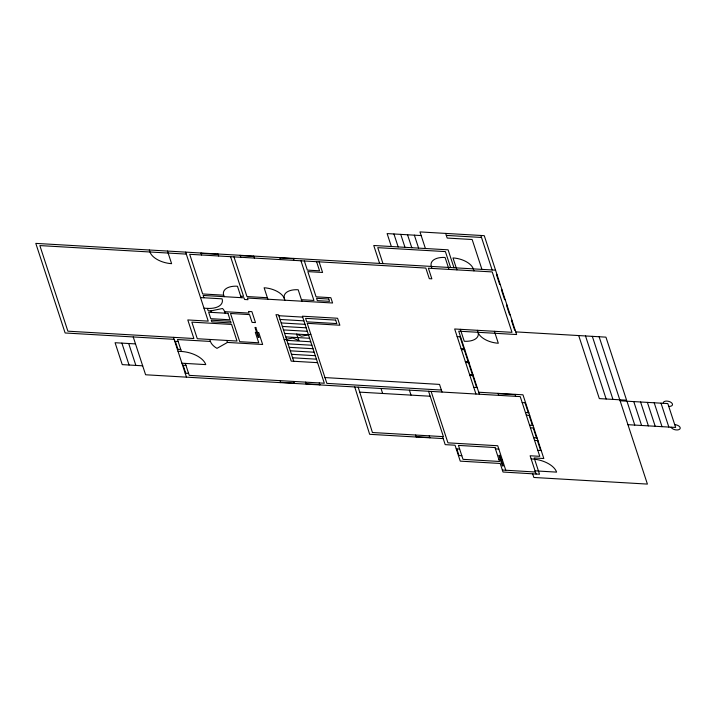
<?xml version="1.0" encoding="UTF-8"?>
<svg xmlns="http://www.w3.org/2000/svg" width="716" height="716" viewBox="0 0 716 716"><rect width="100%" height="100%" fill="white"/><g stroke="black" fill="none" stroke-linecap="round" stroke-linejoin="round"><path stroke-width="1.07" d="M257.456 332.466L258.736 332.537L262.647 344.486L227.455 342.436L216.975 348.361A17.667 9.415 13.1 0 1 210.423 341.442L209.77 339.456M203.997 308.193L207.407 308.39L208.159 310.717L211.005 310.878L222.524 308.498A14.132 7.527 13.1 0 1 224.627 311.675L225.11 313.169M284.207 339.769L292.79 338.006L298.948 340.556L296.531 334.095L301.517 336.207L310.816 334.3M446.31 235.403L481.501 237.452M421.169 235.564L387.114 233.586L391.357 246.519M495.553 270.174L35.8 243.386L65.12 332.976L174.095 339.33M201.08 253.339L218.103 254.332M240.245 255.621L253.867 256.418M279.974 257.939L293.596 258.727M186.294 254.108L39.854 245.579L67.877 331.186L193.884 338.525L187.798 319.945L208.231 321.135L185.641 252.113M496.967 274.488L496.394 274.452L499.652 284.404L500.224 284.44M501.961 289.747L501.388 289.712L504.646 299.673L505.219 299.7M506.955 305.016L506.391 304.98L509.649 314.933L510.213 314.968M241.194 297.668L237.452 286.221A17.667 9.415 13.1 0 0 223.678 295.18L202.682 293.963L189.704 254.305L425.823 268.061L429.296 278.676L431.855 278.828L428.374 268.214L492.232 271.928L511.994 332.322L454.669 328.984L475.952 394.024M240.71 296.173L243.547 296.343L230.57 256.686M267.381 297.731L246.948 296.54L233.971 256.883M301.445 299.709L313.93 300.443L300.953 260.785M200.525 297.579L222.094 298.832A18.84 10.042 13.1 0 1 207.407 308.39M511.949 320.276L511.385 320.24L514.643 330.201L515.207 330.228M224.627 311.675L249.034 313.098L248.488 311.442L251.889 311.639L255.478 322.585L252.068 322.388L249.517 314.593L230.507 313.483L239.735 341.684L258.753 342.794L255.326 332.34L256.605 332.412M278.846 315.72L302.68 317.116M515.753 331.893L605.942 337.147L626.581 400.19L599.328 398.606L578.698 335.562M280.063 319.461L303.906 320.849M281.209 322.943L305.043 324.339M282.346 326.433L306.188 327.821M457.166 336.618L460.567 336.815M283.482 329.915L307.325 331.302M284.628 333.396L308.462 334.784M285.765 336.887L309.607 338.274M461.077 348.558L464.478 348.764M461.399 349.56L464.809 349.757M286.91 340.369L310.744 341.756M288.047 343.85L311.89 345.237M210.423 341.442L177.505 339.527L181.416 351.475A21.194 11.295 13.1 0 1 205.761 364.605L181.918 363.218M289.183 347.332L313.026 348.728M174.749 341.317L178.159 341.514M290.329 350.822L314.163 352.209M465.31 361.499L468.712 361.705M465.633 362.502L469.043 362.699M135.512 343.913L115.079 342.722L122.248 364.623L142.681 365.813M291.466 354.304L315.309 355.691M177.353 349.283L180.763 349.48M292.611 357.785L316.445 359.181M178.007 351.279L181.416 351.475M317.591 362.663L291.197 361.124L275.991 314.664L278.542 314.816L293.748 361.276M469.544 374.441L472.954 374.638M469.875 375.444L473.276 375.64M182.571 365.214L185.972 365.411M324.975 377.574L439.535 384.411L442.032 392.046M473.777 387.383L477.187 387.58M185.175 373.179L188.585 373.376M441.387 390.05L326.872 383.382L307.218 323.319L339.858 325.225L337.576 318.253L302.385 316.204L324.321 383.23L189.23 375.363L185.328 363.415M478.709 392.234L522.975 394.811L543.829 458.517L534.181 457.954L539.506 474.234L502.999 472.023L500.198 463.467L460.254 461.14L455.045 445.209L445.191 444.636L442.56 436.599M498.112 393.684L515.144 394.677M620.145 400.799L667.822 403.573L675.644 427.461L627.968 424.686M280.591 382.308L294.213 383.105M306.135 383.803L319.757 384.59M359.736 392.135L430.191 396.234M522.179 402.571L525.589 402.777M525.437 412.532L528.847 412.729M526.305 415.182L529.715 415.378M529.563 425.143L532.972 425.34M530.431 427.792L533.841 427.989M533.688 437.745L537.098 437.95M534.557 440.403L537.967 440.6M416.148 436.697L429.77 437.485M443.213 438.595L369.653 434.308L354.742 386.962M537.814 450.355L541.224 450.552M495.418 448.86L498.828 449.066M456.235 448.86L459.645 449.057M531.156 458.92L534.95 459.242A21.194 11.295 13.1 0 1 556.592 472.121L535.067 470.86M458.41 455.492L461.811 455.698M498.891 459.484L500.26 459.565M501.111 459.609L502.301 459.681M535.443 472.023L502.346 470.027M671.143 427.201L671.429 427.729A4.708 2.506 13.1 0 0 677.238 429.958A4.708 2.506 13.1 0 0 680.039 427.327A4.708 2.506 13.1 0 0 674.723 424.642M599.131 336.753L647.407 484.088L533.85 477.465L532.65 473.822M661.011 403.18L668.833 427.067M654.2 402.777L662.023 426.673M647.389 402.383L655.212 426.271M640.578 401.989L648.401 425.877M633.767 401.587L641.59 425.483M626.956 401.193L634.779 425.08M592.32 336.35L612.959 399.403M585.509 335.956L606.148 399M480.857 235.466L492.143 269.977M481.931 269.377L472.157 239.511L447.187 238.061L445.665 233.416M525.016 402.741L528.274 412.693M529.142 415.352L532.4 425.304M533.268 427.962L536.526 437.915M537.394 440.573L540.652 450.525M494.398 331.302L498.309 343.241A17.667 9.415 13.1 0 1 478.02 332.296L477.375 330.309M515.037 394.346L515.681 396.333M473.929 270.863L473.276 268.876A17.667 9.415 13.1 0 0 452.986 257.93L456.898 269.869M536.096 474.019L530.126 455.77L539.774 456.334L520.228 396.601L145.608 374.772L133.23 336.95M498.005 393.353L498.658 395.348M453.98 267.748L448.109 249.83L373.761 245.499L379.623 263.416M450.624 267.551L445.397 251.593L377.753 247.655L382.971 263.613M449.004 269.413L445.092 257.465A17.667 9.415 13.1 0 0 431.327 266.433L431.972 268.419M460.343 329.315L464.254 341.264A17.667 9.415 13.1 0 0 472.327 340.422L473.947 339.805A17.667 9.415 13.1 0 0 478.02 332.296M505.756 470.233L497.736 445.746L447.947 442.846L431.113 391.41M479.362 394.221L458.723 331.177L516.621 334.542L484.258 235.662L419.979 231.912L425.411 248.506M460.003 336.78L463.914 348.728M464.237 349.721L468.148 361.67M468.47 362.663L472.381 374.611M472.712 375.605L476.614 387.553M414.358 235.17L418.6 248.112M407.547 234.776L411.79 247.709M400.736 234.374L404.979 247.315M393.925 233.98L398.168 246.922M456.799 448.896L458.974 455.528M428.562 391.258L443.41 436.653L372.436 432.518L358.17 387.159M429.224 435.829L429.877 437.816M409.4 390.148L411.029 395.125M415.602 435.033L416.256 437.029M381.019 388.493L382.648 393.469M319.112 261.841L322.585 272.465L307.835 271.606L316.087 296.827L330.846 297.686L332.582 302.993L247.441 298.035L247.987 299.691L244.577 299.494L244.031 297.829L203.165 295.448L203.926 297.775M316.562 261.698L319.551 270.818L307.343 270.111L304.354 260.982M293.488 258.395L294.142 260.391M301.928 301.203L298.187 289.756A17.667 9.415 13.1 0 0 284.413 298.724A17.667 9.415 13.1 0 0 264.123 287.769L267.874 299.225M279.866 257.608L280.52 259.595M319.211 382.935L319.864 384.922M284.413 298.724L284.905 300.21M305.589 382.138L306.242 384.134M253.759 256.086L254.413 258.073M293.667 381.449L294.321 383.436M240.137 255.29L240.782 257.286M280.046 380.652L280.699 382.648M217.995 254.001L218.649 255.988M223.678 295.18L224.171 296.675M200.972 253.008L201.626 255.003M226.802 340.449L227.455 342.436M211.005 310.878L211.489 312.373M167.481 251.056L171.607 263.667A18.84 10.042 13.1 0 1 149.975 251.987L149.322 250M175.322 341.353L177.926 349.319M183.135 365.241L185.739 373.206M173.451 337.334L186.482 377.153M128.701 343.519L135.87 365.42M121.89 343.125L129.059 365.026M663.32 403.314L663.267 402.795A4.708 2.506 13.1 0 1 667.813 401.175A4.708 2.506 13.1 0 1 672.476 404.236A4.708 2.506 13.1 0 1 668.744 406.393M328.778 299.028L316.57 298.312L317.331 300.639L329.539 301.346L328.778 299.028M227.948 313.331L208.651 312.212L210.773 318.683L230.069 319.801L227.948 313.331M335.67 320.097L305.589 318.343L306.734 321.833L336.815 323.578L335.67 320.097M230.561 321.296L211.256 320.177L211.802 321.833L231.098 322.961L230.561 321.296M231.59 324.446L191.861 322.137L197.285 338.731L237.014 341.04L231.59 324.446M255.827 327.489L254.977 327.436L258.234 337.397L259.085 337.442L255.827 327.489M494.989 447.536L458.446 445.406L463.01 459.341L499.544 461.471L494.989 447.536M499.723 455.376L498.873 455.331L502.346 465.946L503.196 466L499.723 455.376"/></g></svg>
